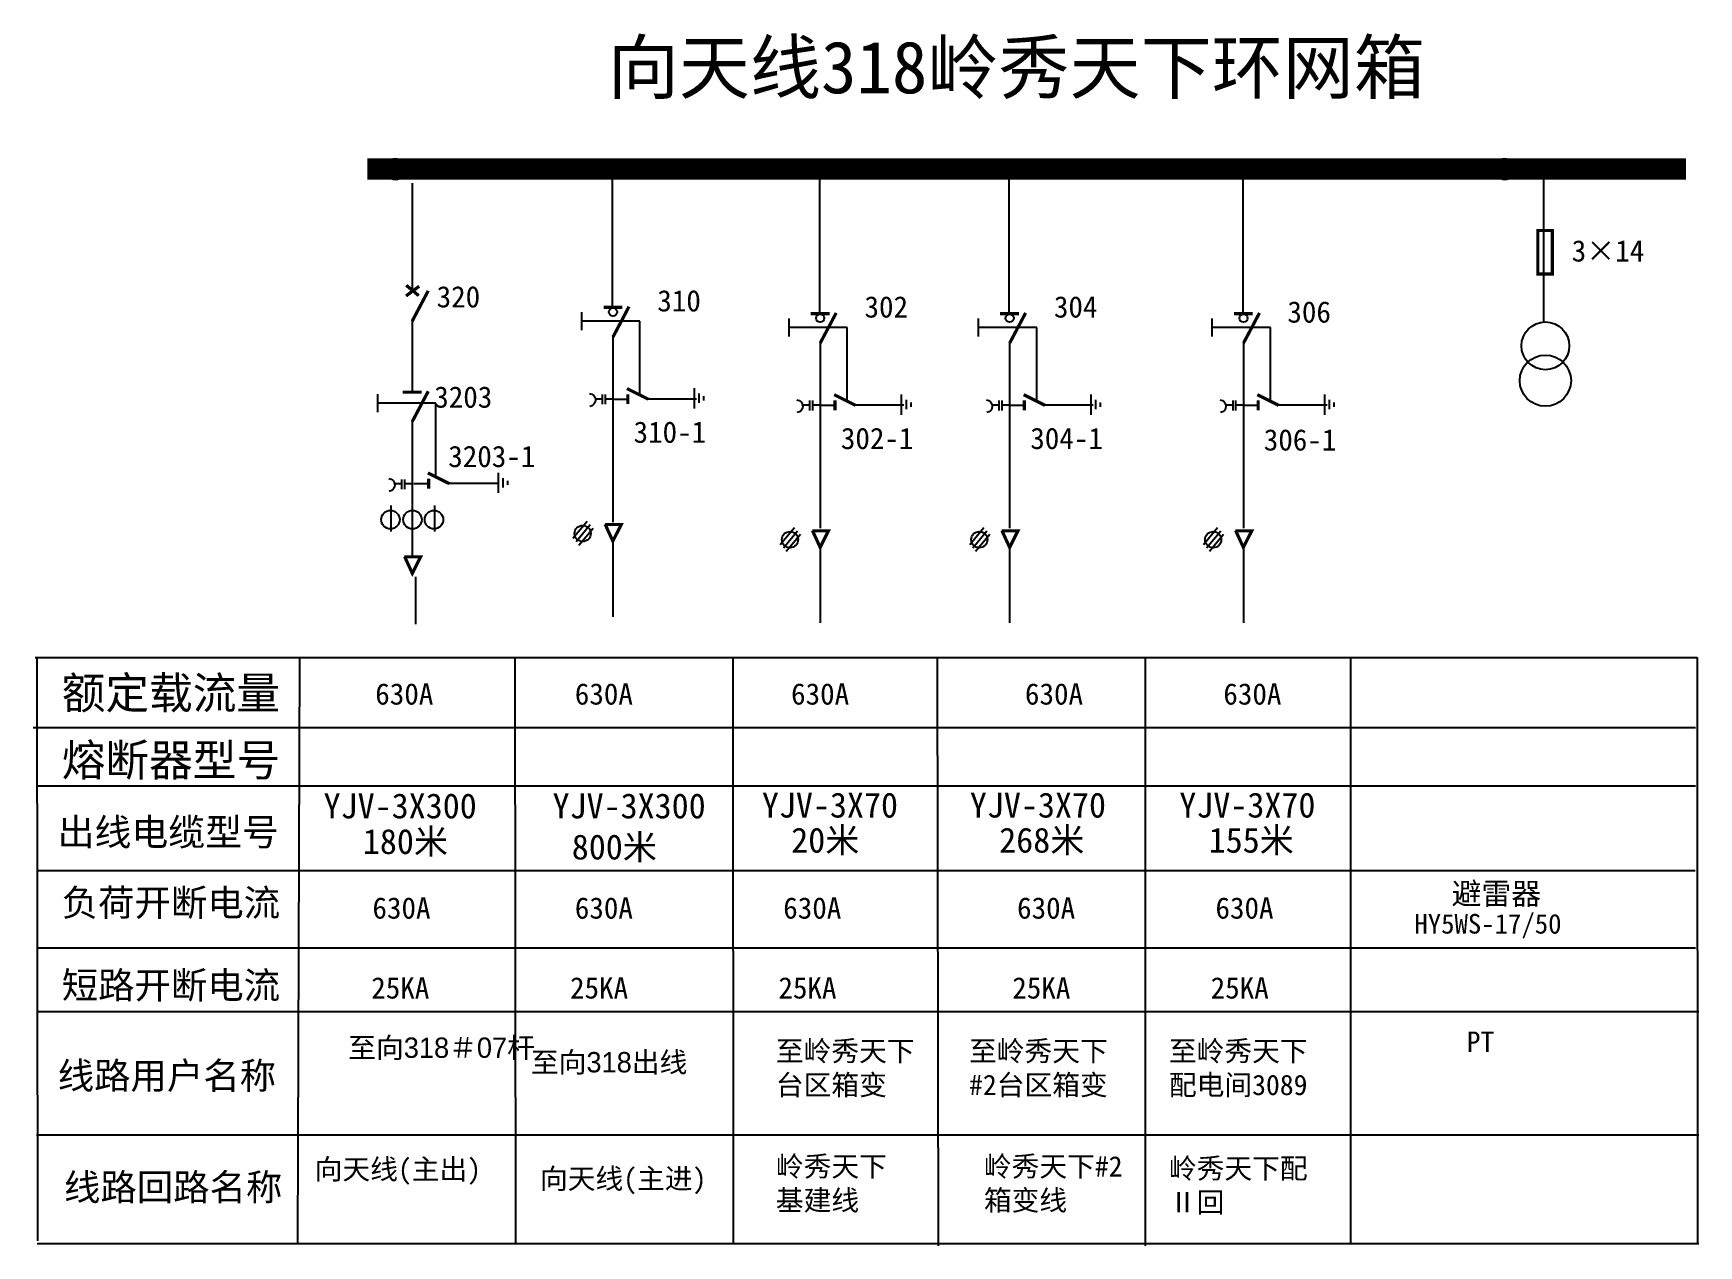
# Model space of a CAD drawing. Extents: x 30 to 155, y -327 to -236.
import ezdxf

# ---------------------------------------------------------------- set-up
doc = ezdxf.new("R2010")
doc.units = 0
doc.header["$LTSCALE"] = 0.774411
doc.linetypes.add('ACAD_ISO02W100', pattern=[15, 12, -3])
doc.linetypes.add('CENTER', pattern=[50.8, 31.75, -6.35, 6.35, -6.35])
doc.layers.get('0').update_dxf_attribs({"linetype": 'CONTINUOUS'})
doc.layers.add('2', color=7, linetype='CONTINUOUS')
doc.styles.add('HZ', font='')
doc.styles.get("Standard").update_dxf_attribs({"font": '', "height": 2.5})
doc.styles.add('字体', font='', dxfattribs={"height": 2.5})
doc.styles.get('HZ').set_extended_font_data('楷体_GB2312')
doc.styles.get('Standard').set_extended_font_data('SimSun')
doc.styles.get('字体').set_extended_font_data('楷体_GB2312')

msp = doc.modelspace()

# ---------------------------------------------------------------- linework, layer by layer
for p, q in [((73.51, -246.9), (73.51, -256.91)), ((58.51, -247.62), (58.51, -255.72)), ((89.04, -247.37), (89.04, -257.38)), ((103.24, -247.37), (103.24, -257.38)), ((120.77, -247.37), (120.77, -257.38)), ((143.3, -247.37), (143.3, -257.99)), ((58.51, -257.91), (58.51, -263.22)), ((73.56, -259.09), (73.56, -273.03)), ((89.09, -259.56), (89.09, -273.49)), ((103.29, -259.56), (103.29, -273.49)), ((120.82, -259.56), (120.82, -273.49)), ((73.56, -263.82), (74.67, -263.82)), ((76.11, -263.79), (79.82, -263.79)), ((89.09, -264.28), (90.2, -264.28)), ((91.65, -264.25), (95.36, -264.25)), ((103.29, -264.28), (104.4, -264.28)), ((105.85, -264.25), (109.55, -264.25)), ((120.82, -264.28), (121.92, -264.28)), ((123.37, -264.25), (127.08, -264.25)), ((58.51, -265.43), (58.51, -275.57)), ((58.51, -265.46), (58.51, -265.64)), ((58.64, -270.15), (59.75, -270.15)), ((61.19, -270.12), (64.9, -270.12)), ((56.92, -271.79), (56.92, -273.74)), ((60.17, -271.79), (60.17, -273.74)), ((71.63, -273), (70.56, -274.26)), ((71.86, -273.24), (70.8, -274.51)), ((72.07, -273.51), (71.01, -274.78)), ((73.55, -274.46), (73.55, -280.13)), ((87.16, -273.46), (86.1, -274.73)), ((87.4, -273.71), (86.33, -274.98)), ((87.61, -273.97), (86.54, -275.24)), ((101.36, -273.46), (100.3, -274.73)), ((101.59, -273.71), (100.53, -274.98)), ((101.8, -273.97), (100.74, -275.24)), ((118.88, -273.46), (117.82, -274.73)), ((119.12, -273.71), (118.06, -274.98)), ((119.33, -273.97), (118.27, -275.24)), ((89.09, -274.93), (89.09, -280.6)), ((103.29, -274.93), (103.29, -280.6)), ((120.81, -274.93), (120.81, -280.6)), ((30.24, -283.19), (154.83, -283.19)), ((30.44, -326.93), (30.4, -283.19)), ((50.05, -283.23), (49.92, -327.16)), ((66.2, -283.23), (66.25, -327.16)), ((82.54, -283.23), (82.58, -327.16)), ((97.87, -283.19), (97.93, -327.29)), ((113.44, -283.19), (113.44, -327.29)), ((128.85, -283.19), (128.85, -327.16)), ((154.83, -283.19), (154.84, -327.13)), ((30.11, -288.43), (154.71, -288.43)), ((30.34, -292.82), (154.71, -292.82)), ((30.34, -304.96), (154.71, -304.96)), ((30.34, -309.73), (154.94, -309.73)), ((30.34, -318.98), (154.94, -318.98)), ((154.94, -327.16), (30.4, -327.16))]:
    msp.add_line(p, q)
at = {"linetype": 'Continuous'}
for p, q in [((79.64, -263), (79.64, -264.52)), ((79.99, -263.4), (79.99, -264.1)), ((80.35, -263.6), (80.35, -263.92)), ((95.17, -263.47), (95.17, -264.99)), ((95.53, -263.86), (95.53, -264.56)), ((95.88, -264.06), (95.88, -264.39)), ((109.37, -263.47), (109.37, -264.99)), ((109.73, -263.86), (109.73, -264.56)), ((110.08, -264.06), (110.08, -264.39)), ((126.9, -263.47), (126.9, -264.99)), ((127.25, -263.86), (127.25, -264.56)), ((127.6, -264.06), (127.6, -264.39)), ((64.95, -269.33), (64.95, -270.85)), ((65.3, -269.73), (65.3, -270.43)), ((65.65, -269.93), (65.65, -270.25))]:
    msp.add_line(p, q, dxfattribs=at)
at = {"linetype": 'CENTER'}
msp.add_line((58.75, -277.14), (58.75, -280.7), dxfattribs=at)
at = {"color": 0, "linetype": 'Continuous'}
msp.add_line((30.43, -299.15), (154.68, -299.15), dxfattribs=at)
for points, const_width in [([(55.14, -246.55), (154, -246.55)], 1.6), ([(58.05, -256.08), (59.03, -255.35)], 0.24), ([(58.06, -255.28), (59, -256.06)], 0.24), ([(58.51, -257.97), (59.71, -255.69)], 0.24), ([(72.85, -256.94), (74.27, -256.94)], 0.24), ([(73.56, -259.16), (74.76, -256.88)], 0.24), ([(88.38, -257.41), (89.8, -257.41)], 0.24), ([(89.09, -259.62), (90.29, -257.35)], 0.24), ([(102.58, -257.41), (104, -257.41)], 0.24), ([(103.29, -259.62), (104.49, -257.35)], 0.24), ([(120.11, -257.41), (121.52, -257.41)], 0.24), ([(120.82, -259.62), (122.02, -257.35)], 0.24), ([(57.8, -263.29), (59.21, -263.29)], 0.24), ([(58.51, -265.51), (59.71, -263.23)], 0.24), ([(74.6, -263.02), (76.2, -263.82)], 0.24), ([(74.67, -263.45), (74.67, -264.19)], 0.24), ([(90.14, -263.48), (91.74, -264.28)], 0.24), ([(104.34, -263.48), (105.94, -264.28)], 0.24), ([(121.86, -263.48), (123.46, -264.28)], 0.24), ([(90.2, -263.91), (90.2, -264.65)], 0.24), ([(104.4, -263.91), (104.4, -264.65)], 0.24), ([(121.92, -263.91), (121.92, -264.65)], 0.24), ([(59.68, -269.35), (61.28, -270.15)], 0.24), ([(59.75, -269.78), (59.75, -270.52)], 0.24), ([(72.96, -273.22), (74.18, -273.22), (73.55, -274.46), (72.97, -273.2)], 0.24), ([(88.49, -273.69), (89.71, -273.69), (89.09, -274.93), (88.51, -273.67)], 0.24), ([(102.69, -273.69), (103.91, -273.69), (103.29, -274.93), (102.71, -273.67)], 0.24), ([(120.22, -273.69), (121.44, -273.69), (120.81, -274.93), (120.23, -273.67)], 0.24), ([(57.92, -275.64), (59.14, -275.64), (58.52, -276.88), (57.94, -275.62)], 0.24)]:
    msp.add_lwpolyline(points, dxfattribs=dict(const_width=const_width))
at = {"const_width": 0.24}
msp.add_lwpolyline([(142.88, -254.44), (142.88, -251.17), (143.97, -251.17), (143.97, -254.44)], close=True, dxfattribs=at)
for points in [[(71.2, -257.3), (71.2, -258.64)], [(86.73, -257.77), (86.73, -259.11)], [(100.93, -257.77), (100.93, -259.11)], [(118.45, -257.77), (118.45, -259.11)], [(55.9, -263.45), (55.9, -264.79)], [(72.75, -263.81), (72.25, -263.81)], [(72.75, -263.47), (72.75, -264.2)], [(72.98, -263.47), (72.98, -264.2)], [(73.56, -263.81), (72.98, -263.81)], [(88.29, -264.27), (87.78, -264.27)], [(88.29, -263.93), (88.29, -264.66)], [(88.51, -263.93), (88.51, -264.66)], [(89.09, -264.27), (88.51, -264.27)], [(102.48, -264.27), (101.98, -264.27)], [(102.48, -263.93), (102.48, -264.66)], [(102.71, -263.93), (102.71, -264.66)], [(103.29, -264.27), (102.71, -264.27)], [(120.01, -264.27), (119.5, -264.27)], [(120.01, -263.93), (120.01, -264.66)], [(120.23, -263.93), (120.23, -264.66)], [(120.81, -264.27), (120.23, -264.27)], [(57.7, -270.17), (57.2, -270.17)], [(57.7, -269.83), (57.7, -270.56)], [(57.93, -269.83), (57.93, -270.56)], [(58.51, -270.17), (57.93, -270.17)]]:
    msp.add_lwpolyline(points)
at = {"linetype": 'ACAD_ISO02W100'}
for points in [[(75.58, -263.44), (75.58, -257.97), (71.2, -257.97)], [(91.12, -263.91), (91.12, -258.44), (86.73, -258.44)], [(105.32, -263.91), (105.32, -258.44), (100.93, -258.44)], [(122.84, -263.91), (122.84, -258.44), (118.45, -258.44)], [(60.28, -269.59), (60.28, -264.12), (55.9, -264.12)]]:
    msp.add_lwpolyline(points, dxfattribs=at)
for points in [[(71.81, -263.39, -0.877934), (71.83, -264.37)], [(87.35, -263.86, -0.877934), (87.37, -264.83)], [(101.55, -263.86, -0.877934), (101.57, -264.83)], [(119.07, -263.86, -0.877934), (119.09, -264.83)], [(56.77, -269.76, -0.877934), (56.79, -270.73)]]:
    msp.add_lwpolyline(points, format="xyb")
for centre, radius in [((57.25, -246.57), 0.796), ((140.41, -246.57), 0.796), ((73.56, -257.28), 0.307), ((89.09, -257.75), 0.307), ((103.29, -257.75), 0.307), ((120.82, -257.75), 0.307), ((56.88, -272.85), 0.693), ((58.53, -272.85), 0.693), ((60.14, -272.85), 0.693), ((71.29, -273.89), 0.606), ((86.83, -274.35), 0.606), ((101.02, -274.35), 0.606), ((118.55, -274.35), 0.606)]:
    msp.add_circle(centre, radius)
at = {"linetype": 'Continuous'}
for centre, radius in [((143.45, -259.82), 1.79), ((143.45, -262.43), 1.92)]:
    msp.add_circle(centre, radius, dxfattribs=at)

# ---------------------------------------------------------------- texts
for s, height, p in [('3×14', 1.6, (145.42, -253.5)), ('320', 1.6, (60.34, -256.94)), ('310', 1.6, (76.88, -257.24)), ('302', 1.6, (92.41, -257.7)), ('304', 1.6, (106.61, -257.7)), ('306', 1.6, (124.11, -258.08)), ('3203', 1.6, (60.16, -264.46)), ('310-1', 1.6, (75.1, -267.09)), ('302-1', 1.6, (90.64, -267.56)), ('304-1', 1.6, (104.84, -267.56)), ('306-1', 1.6, (122.34, -267.67)), ('3203-1', 1.6, (61.21, -268.91)), ('630A', 1.6, (55.74, -286.72)), ('630A', 1.6, (70.7, -286.72)), ('630A', 1.6, (86.91, -286.72)), ('630A', 1.6, (104.44, -286.72)), ('630A', 1.6, (119.31, -286.72)), ('YJV-3X70', 1.875, (84.72, -295.19)), ('YJV-3X70', 1.875, (100.31, -295.19)), ('YJV-3X70', 1.875, (116.01, -295.19)), ('YJV-3X300', 1.875, (51.87, -295.25)), ('YJV-3X300', 1.875, (69.03, -295.25)), ('180米', 1.875, (54.81, -297.92)), ('20米', 1.875, (86.92, -297.82)), ('268米', 1.875, (102.51, -297.82)), ('155米', 1.875, (118.21, -297.82)), ('800米', 1.875, (70.47, -298.33)), ('630A', 1.6, (55.53, -302.77)), ('630A', 1.6, (70.7, -302.77)), ('630A', 1.6, (86.32, -302.77)), ('630A', 1.6, (103.85, -302.77)), ('630A', 1.6, (118.72, -302.77)), ('25KA', 1.6, (55.44, -308.76)), ('25KA', 1.6, (70.34, -308.76)), ('25KA', 1.6, (85.96, -308.76)), ('25KA', 1.6, (103.49, -308.76)), ('25KA', 1.6, (118.36, -308.76))]:
    msp.add_text(s, height=height).set_placement(p)
at = {"style": 'HZ'}
for s, height, p in [('额定载流量', 2.4, (32.24, -287.04)), ('熔断器型号', 2.4, (32.24, -292.08)), ('出线电缆型号', 2.027, (31.93, -297.29)), ('负荷开断电流', 2, (32.24, -302.57)), ('短路开断电流', 2, (32.24, -308.76)), ('线路用户名称', 2, (31.94, -315.54)), ('线路回路名称', 2, (32.41, -323.9))]:
    msp.add_text(s, height=height, dxfattribs=at).set_placement(p)
at = {"color": 0}
msp.add_text('避雷器', height=1.638, dxfattribs=at).set_placement((136.42, -301.71))
at = {"color": 0, "style": 'HZ'}
msp.add_text('HY5WS-17/50', height=1.474, dxfattribs=at).set_placement((133.63, -303.89))
at = {"layer": '2', "color": 7, "insert": (73.17, -236.98), "char_height": 3.9062, "width": 83.0504, "attachment_point": 1, "style": '字体'}
msp.add_mtext('{\\fSimSun|b0|i0|c134|p2;向天线}318{\\fSimSun|b0|i0|c134|p2;岭秀天下环网箱}', dxfattribs=at)
at = {"layer": '2', "color": 3, "char_height": 1.5245, "attachment_point": 1, "style": 'HZ'}
for s, insert, width in [('{\\fﾷￂￋￎ_GB2312|b0|i0|c134|p49;\\C256;至向318＃07杆}', (53.72, -311.68), 13.7928), ('{\\fFangSong_GB2312|b0|i0|c134|p49;\\C256;至岭秀天下台区箱变}', (85.77, -311.93), 11.6503), ('{\\fFangSong_GB2312|b0|i0|c134|p49;\\C256;至岭秀天下#2台区箱变}', (100.25, -311.93), 12.3543), ('{\\fFangSong_GB2312|b0|i0|c134|p49;\\C256;至岭秀天下配电间3089}', (115.23, -311.93), 12.3543), ('{\\fSimSun|b0|i0|c134|p2;\\C256;PT}', (137.55, -311.23), 12.3543), ('{\\fﾷￂￋￎ_GB2312|b0|i0|c134|p49;\\C256;至向318出线}', (67.41, -312.77), 11.3608), ('{\\fSimSun|b0|i0|c134|p2;\\C256;向天线(主出)}', (51.2, -320.79), 13.6191), ('{\\fﾷￂￋￎ_GB2312|b0|i0|c134|p49;\\C256;岭秀天下基建线}', (85.77, -320.58), 9.5594), ('{\\fFangSong_GB2312|b0|i0|c134|p49;\\C256;岭秀天下#2箱变线}', (101.36, -320.58), 11.5538), ('{\\fFangSong_GB2312|b0|i0|c134|p49;\\C256;岭秀天下配Ⅱ回}', (115.23, -320.73), 12.3543), ('{\\fSimSun|b0|i0|c134|p2;\\C256;向天线(主进)}', (68.09, -321.5), 13.6191)]:
    msp.add_mtext(s, dxfattribs=dict(at, insert=insert, width=width))

doc.saveas('drawing.dxf')
